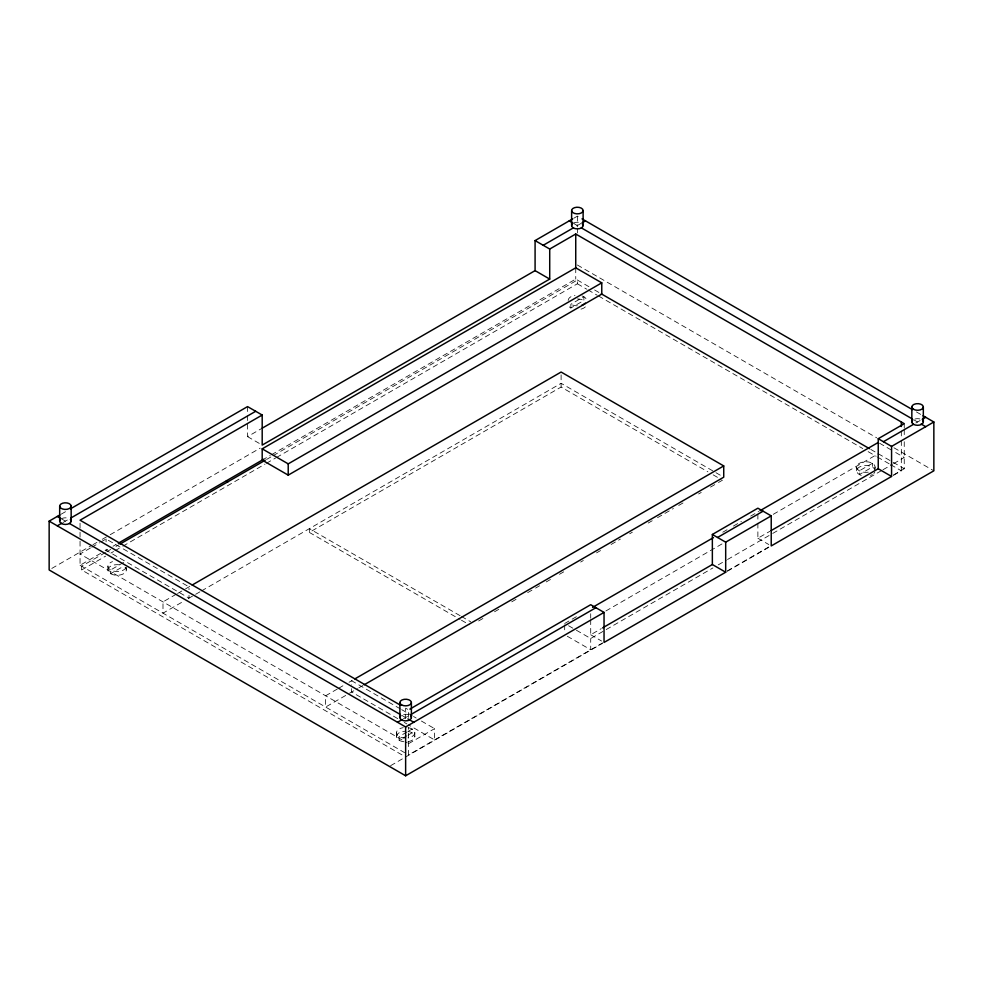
<?xml version="1.0" encoding="UTF-8"?>
<svg xmlns="http://www.w3.org/2000/svg" width="983" height="983" viewBox="0 0 983 983"><rect width="100%" height="100%" fill="white"/><g stroke="black" fill="none" stroke-linecap="round" stroke-linejoin="round"><path stroke-width="0.74" stroke-dasharray="4.92 3.69" d="M61.241 514.158L66.537 511.111M573.888 218.189L577.365 216.174L580.855 218.189M63.084 522.477L69.375 518.852M576.788 225.906L581.432 223.215A5.751 3.318 0 0 0 573.298 223.215M247.556 415.6L247.556 436.636L260.802 428.981M51.804 568.432L91.616 545.442M92.943 544.68L96.924 542.383M102.232 539.311L108.867 535.489M110.194 534.715L260.176 448.137M90.461 547.998L80.053 554.007L407.245 742.902M91.763 547.248L99.566 542.739M100.868 541.989L106.066 538.979L189.006 586.863L189.006 589.677M80.053 541.228L80.053 565.274L103.78 551.561M105.107 550.799L107.737 549.288M113.02 546.241L115.65 544.717M262.191 460.105L270.165 455.51M271.492 454.736L575.743 279.086L590.058 287.343M105.414 552.507L81.675 566.208L81.675 569.968L404.308 756.234M106.729 551.746L110.686 549.46M115.957 546.413L118.599 544.889M266.565 459.466L271.873 456.395M273.2 455.633L577.365 280.02L577.365 283.78L277.034 457.181M81.675 569.968L105.599 556.157M110.907 553.085L113.573 551.549M114.9 550.787L121.548 546.941M122.875 546.179L265.066 464.087M266.393 463.312L275.695 457.943M123.637 562.448L110.624 569.968L110.624 573.716L123.637 566.208M570.865 307.998L570.865 304.251L583.877 296.731L583.877 300.491L570.865 307.998A9.203 5.308 0 0 1 568.174 304.251M176.264 594.224L162.994 601.891L162.994 613.159L182.899 601.657M177.591 593.462L184.226 589.628M185.554 588.866L190.862 585.794M188.208 598.598L200.151 591.705M201.478 590.93L561.109 383.309L723.734 477.197M460.105 615.69L309.35 528.657L309.35 532.405L561.109 387.056L707.883 471.803M337.329 689.022L325.619 695.78L325.619 707.047L348.179 694.023M338.631 688.272L344.197 685.053M349.039 682.263L352.16 680.457M349.506 693.261L357.468 688.665M358.795 687.891L362.776 685.593M478.635 620.961L485.258 617.14M494.535 611.782L501.158 607.949M511.762 601.829L517.058 598.77M527.662 592.651L534.285 588.829M535.612 588.067L539.581 585.77M546.204 581.948L551.512 578.889M559.462 574.293L566.085 570.472M580.658 562.055L583.312 560.531M596.558 552.876L600.527 550.578M611.131 544.459L620.408 539.102M629.685 533.757L632.327 532.221M648.227 523.042L652.208 520.744M657.504 517.685L673.404 508.506M678.712 505.446L684.008 502.387M698.581 493.97L701.235 492.446M710.512 487.089L717.135 483.267M718.462 482.493L722.431 480.208M564.684 623.48L579.294 615.051M722.788 532.208L728.096 529.137M733.416 526.065L741.391 521.469M750.68 516.1L758.655 511.492M403.313 718.905L409.702 715.219A5.751 3.318 0 0 0 401.568 715.219M915.849 422.997L921.649 419.643A5.751 3.318 0 0 0 914.718 419.114M605.872 610.971L722.788 543.476M773.277 514.318L878.237 453.728M406.937 732.028L399.123 736.525L399.123 740.285L406.937 735.775M408.24 731.278L412.135 729.017L412.135 732.777L408.24 735.026M590.709 619.732L590.709 634.748L601.277 628.641M757.881 523.202L757.881 538.229L769.787 531.361M408.559 743.664L434.584 728.649L434.584 739.916L408.252 724.704M576.394 630.238L590.709 638.508L712.933 567.941M718.254 564.869L726.216 560.261M727.543 559.499L771.397 534.187M772.724 533.425L881.665 470.525M882.992 469.751L892.294 464.381M893.621 463.62L904.249 457.476L893.842 451.467M602.665 642.87L408.559 754.932L408.559 727.887M727.506 570.791L768.731 546.99M893.621 474.887L904.249 468.744L904.249 441.711M390.62 765.671L404.382 757.721M405.635 756.996L602.309 643.447M727.236 571.32L769.763 546.769M893.35 475.416L901.325 470.808L901.325 440.015M916.414 411.926L923.062 415.76M573.888 223.559L577.365 225.562M913.6 419.692L917.581 421.99M577.365 265.005L876.652 437.791M893.94 447.781L933.85 470.808M879.527 443.21L892.539 450.718M594.629 289.985L601.768 294.114M870.791 449.428L904.249 468.744M577.365 283.78L586.667 289.149M587.994 289.911L597.283 295.281M598.61 296.043L862.816 448.58M868.136 451.652L876.099 456.247M877.426 457.021L889.369 463.915M890.709 464.676L901.325 470.808M713.179 474.863L721.104 479.434M757.881 538.229L768.792 544.533M247.556 436.636L260.974 444.377M590.709 634.748L601.608 641.051M568.592 625.741L575.092 629.489M567.289 636.247L590.709 649.775L590.709 638.508M461.432 616.452L470.685 621.797M309.35 532.405L460.105 619.437M461.432 620.199L469.358 624.783M400.351 708.878L351.644 680.752L351.644 684.979M401.666 709.64L412.196 715.722M413.511 716.484L416.153 718.008M421.412 721.043L434.584 728.649M61.929 519.122L65.419 521.137M401.642 715.268L405.635 717.565M397.722 718.622L351.644 692.02L351.644 686.392M404.296 722.431L406.937 723.943M80.053 565.274L404.615 752.659M904.249 423.673L904.249 428.183M904.249 429.694L904.249 435.702M901.325 431.009L901.325 438.516M875.067 467.06L875.067 470.808M856.672 467.06L856.672 470.808M757.881 514.195L757.881 521.703M590.709 613.724L590.709 618.221M577.365 216.174L577.365 226.852M577.365 228.388L577.365 232.959M575.743 267.818L575.743 279.086M564.684 624.893L564.684 633.347M561.109 374.855L561.109 387.056M408.019 727.641A9.203 5.308 0 0 1 414.826 732.777L414.826 736.525A9.203 5.308 0 0 1 408.019 741.661M408.559 717.381L408.559 709.861L405.635 708.178L405.635 718.696M396.432 732.777L396.432 736.525A9.203 5.308 0 0 0 405.635 741.846M247.556 406.593L247.556 414.101M189.006 595.317L189.006 598.131L106.066 550.247L106.066 547.433M126.328 567.461L126.328 569.968M107.933 566.208L107.933 569.968A9.203 5.308 0 0 0 119.508 575.092A9.203 5.308 0 0 0 125.099 567.314M106.066 538.979L106.066 541.793M80.053 523.202L80.053 530.722M80.053 532.221L80.053 539.728M126.021 567.584A9.203 5.308 0 0 1 111.534 570.423A9.203 5.308 0 0 1 112.529 561.612M577.365 305.799A9.203 5.308 0 0 1 570.865 304.251M568.174 300.491A9.203 5.308 0 0 1 574.981 295.367M581.973 295.895A9.203 5.308 0 0 1 586.568 300.491M868.247 472.184A9.203 5.308 0 0 1 856.709 467.515A9.203 5.308 0 0 1 866.674 461.764A9.203 5.308 0 0 1 874.759 468.436M414.826 732.777A9.203 5.308 0 0 1 408.019 737.901M405.635 738.086A9.203 5.308 0 0 1 396.505 733.465A9.203 5.308 0 0 1 403.251 727.641M107.933 569.968A9.203 5.308 0 0 1 119.508 564.832M408.019 731.401A9.203 5.308 0 0 1 414.826 736.525M396.432 736.525A9.203 5.308 0 0 1 405.635 731.217M874.759 472.184A9.203 5.308 0 0 1 873.838 473.474M872.376 474.568A9.203 5.308 0 0 1 870.471 475.416M861.268 475.416A9.203 5.308 0 0 1 860.272 466.606A9.203 5.308 0 0 1 874.759 469.444M585.34 306.905A9.203 5.308 0 0 1 579.749 309.375M577.365 298.943A9.203 5.308 0 0 1 585.34 301.597M61.351 518.791A5.751 3.318 0 0 1 68.282 518.262M872.376 463.3L859.363 470.808L859.363 474.568L872.376 467.06L872.376 463.3"/><path stroke-width="1.47" d="M923.062 415.76L933.85 421.99L933.85 470.808L405.635 775.784L49.15 569.968L49.15 521.137L59.926 514.92M70.493 508.813L247.556 406.593L262.191 415.035L262.191 445.09L549.718 279.086L549.718 249.043L575.743 234.015L904.249 423.673L878.237 438.701L878.237 468.744L771.114 530.599M262.129 428.219L535.084 270.632L535.084 240.589L572.72 218.853M57.284 525.831L61.929 523.153M70.702 518.09L255.691 411.287M543.218 245.283L573.433 227.835M582.01 222.883L585.499 220.868M262.191 415.035L80.053 520.204L400.314 705.106M262.191 448.838L575.743 267.818L601.768 282.846L601.768 294.114L288.216 475.133L262.191 460.105L262.191 448.838L288.216 463.865L601.768 282.846M118.292 543.194L263.604 459.294M119.914 544.127L265.238 460.228M192.189 585.032L561.109 372.041L723.734 465.93L723.734 477.197L364.103 684.832M354.814 678.921L723.734 465.93M409.886 709.099L590.709 604.705L604.041 612.409L604.041 642.452L725.687 572.217L725.687 542.174L771.225 515.878L771.225 545.934L891.569 476.448L891.569 446.405L933.85 421.99M602.604 627.879L712.356 564.525L712.356 534.469L757.881 508.186L771.225 515.878M592.589 607.371L713.486 537.578M759.982 510.73L878.237 442.461M397.501 722.259L402.145 719.581M410.919 714.506L595.907 607.703M717.553 537.48L763.091 511.185M883.434 441.711L913.649 424.263M922.238 419.311L925.716 417.296M49.15 521.137L405.635 726.953L604.041 612.409M582.01 218.853L912.433 409.616M569.231 220.868L572.72 222.883M581.358 227.872L912.273 418.918M921.071 424.005L925.716 426.683M535.084 240.589L549.718 249.043M878.237 438.701L891.569 446.405M601.264 293.819L869.464 448.666M535.084 270.632L549.718 279.086M878.237 468.744L891.569 476.448M712.356 534.469L725.687 542.174M712.356 564.525L725.687 572.217M226.409 480.761L228.044 481.707M57.284 516.444L60.762 518.459M69.4 523.447L400.314 714.494M407.957 718.905L413.769 722.259M923.332 406.962L923.332 421.99M911.843 406.962L911.843 421.99M901.325 421.99L901.325 426.499M583.116 210.546A5.751 3.318 0 0 1 574.49 213.422A5.751 3.318 0 0 1 574.49 207.671A5.751 3.318 0 0 1 583.116 210.546L583.116 225.562M575.743 234.015L575.743 268.568M571.615 210.546L571.615 225.562M411.386 702.538L411.386 717.565M405.635 726.953L405.635 775.784M399.884 702.538L399.884 717.565M288.216 463.865L288.216 475.133M71.157 506.122A5.751 3.318 0 0 1 62.543 508.997A5.751 3.318 0 0 1 62.543 503.247A5.751 3.318 0 0 1 71.157 506.122L71.157 521.137M59.668 506.122L59.668 521.137M585.34 303.145A9.203 5.308 0 0 1 581.973 305.086M70.395 519.479A5.751 3.318 0 0 1 65.419 524.455A5.751 3.318 0 0 1 60.43 519.479M410.611 715.907A5.751 3.318 0 0 1 405.635 720.883A5.751 3.318 0 0 1 400.659 715.907M582.341 223.903A5.751 3.318 0 0 1 577.365 228.879A5.751 3.318 0 0 1 572.389 223.903M922.57 420.331A5.751 3.318 0 0 1 917.581 425.307A5.751 3.318 0 0 1 912.605 420.331M401.568 704.885A5.751 3.318 0 0 0 411.189 703.398A5.751 3.318 0 0 0 404.148 699.331A5.751 3.318 0 0 0 401.568 704.885M913.526 409.309A5.751 3.318 0 0 0 923.135 407.822A5.751 3.318 0 0 0 916.095 403.755A5.751 3.318 0 0 0 913.526 409.309"/></g></svg>
